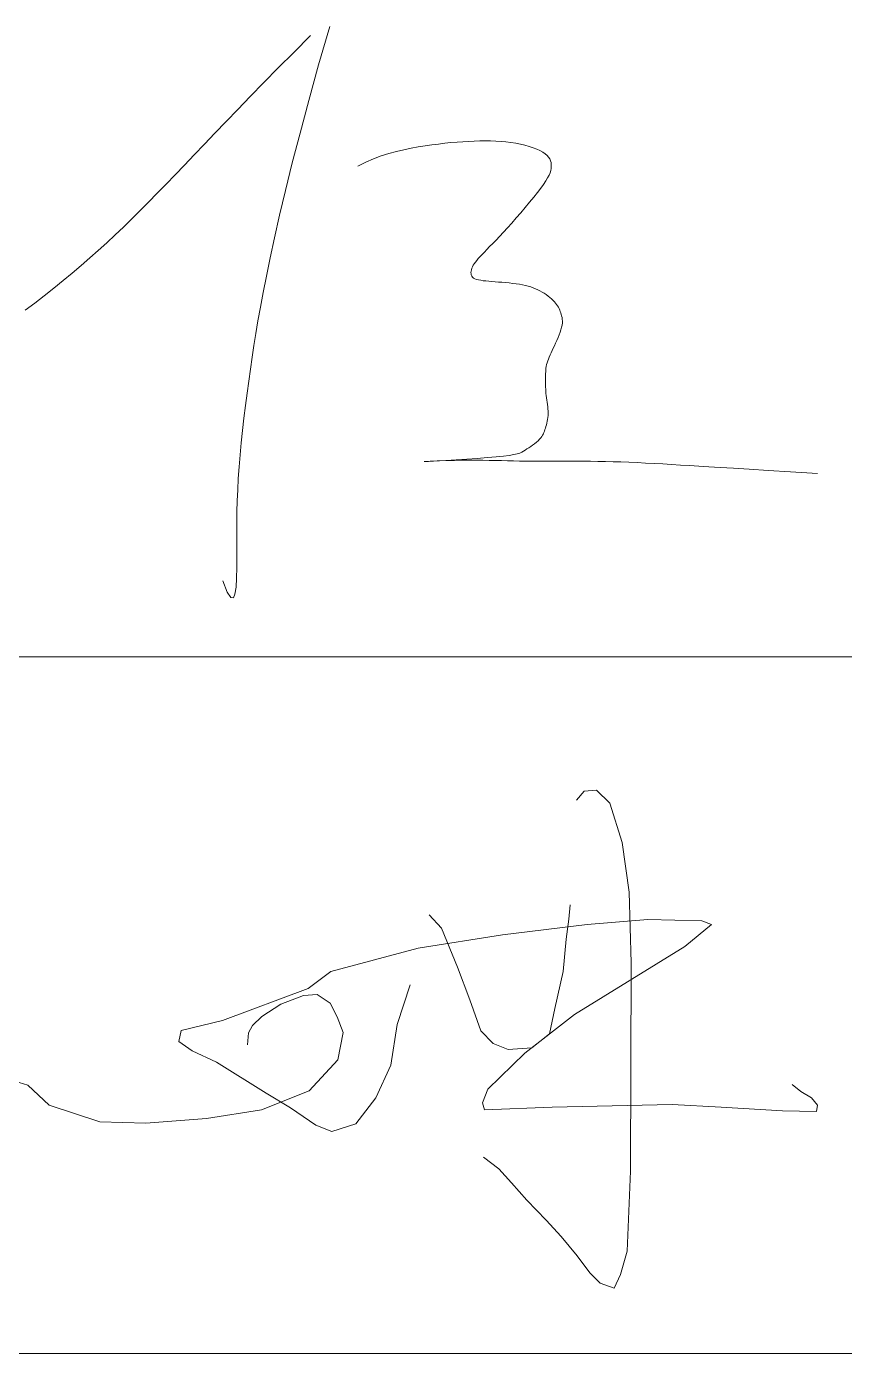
# Model space of a CAD drawing. Header units: millimetres. Extents: x 2 to 599, y 5 to 425.
# Drawn here: x 579.98 to 588.27, y 103.84 to 117.29 of the extents above; entities that cross this region are included whole.
import ezdxf

# ---------------------------------------------------------------- set-up
doc = ezdxf.new("R2010")
doc.units = ezdxf.units.MM
doc.linetypes.add('XKITLINE00', pattern=[0])
doc.layers.add('OtherObjectType', color=1, linetype='Continuous', lineweight=0)

# ---------------------------------------------------------------- blocks, each defined once
blk = doc.blocks.new('*A49')
at = {"layer": 'OtherObjectType', "color": 7, "linetype": 'XKITLINE00', "lineweight": 0}
for p, q in [((582.69, 117.029), (582.86, 117.199)), ((583.054, 117.291), (582.942, 116.902)), ((582.532, 116.871), (582.69, 117.029)), ((582.385, 116.722), (582.532, 116.871)), ((582.942, 116.902), (582.841, 116.542)), ((582.249, 116.582), (582.385, 116.722)), ((582.122, 116.451), (582.249, 116.582)), ((582.841, 116.542), (582.753, 116.211)), ((582.003, 116.327), (582.122, 116.451)), ((581.89, 116.21), (582.003, 116.327)), ((581.681, 115.99), (581.783, 116.098)), ((581.783, 116.098), (581.89, 116.21)), ((582.753, 116.211), (582.674, 115.908)), ((584.09, 116.091), (584.156, 116.1)), ((584.156, 116.1), (584.22, 116.107)), ((584.22, 116.107), (584.283, 116.114)), ((584.283, 116.114), (584.345, 116.119)), ((584.345, 116.119), (584.404, 116.123)), ((584.404, 116.123), (584.463, 116.127)), ((584.463, 116.127), (584.52, 116.129)), ((584.52, 116.129), (584.577, 116.131)), ((584.577, 116.131), (584.632, 116.132)), ((584.632, 116.132), (584.686, 116.132)), ((584.686, 116.132), (584.739, 116.13)), ((584.739, 116.13), (584.791, 116.127)), ((584.791, 116.127), (584.841, 116.122)), ((584.841, 116.122), (584.891, 116.116)), ((584.891, 116.116), (584.94, 116.108)), ((584.94, 116.108), (584.988, 116.099)), ((584.988, 116.099), (585.033, 116.088)), ((581.582, 115.887), (581.681, 115.99)), ((583.499, 115.949), (583.577, 115.979)), ((583.577, 115.979), (583.655, 116.004)), ((583.655, 116.004), (583.732, 116.024)), ((583.732, 116.024), (583.807, 116.042)), ((583.807, 116.042), (583.88, 116.057)), ((583.88, 116.057), (583.952, 116.07)), ((583.952, 116.07), (584.022, 116.081)), ((584.022, 116.081), (584.09, 116.091)), ((585.033, 116.088), (585.076, 116.076)), ((585.076, 116.076), (585.116, 116.062)), ((585.116, 116.062), (585.153, 116.048)), ((585.153, 116.048), (585.186, 116.033)), ((585.186, 116.033), (585.215, 116.017)), ((585.215, 116.017), (585.238, 116.001)), ((585.238, 116.001), (585.258, 115.984)), ((585.258, 115.984), (585.273, 115.966)), ((585.273, 115.966), (585.285, 115.949)), ((581.487, 115.788), (581.582, 115.887)), ((582.674, 115.908), (582.606, 115.63)), ((583.34, 115.875), (583.42, 115.915)), ((583.42, 115.915), (583.499, 115.949)), ((585.285, 115.949), (585.293, 115.93)), ((585.295, 115.832), (585.288, 115.809)), ((585.293, 115.93), (585.298, 115.912)), ((585.299, 115.853), (585.295, 115.832)), ((585.298, 115.912), (585.301, 115.893)), ((585.301, 115.873), (585.299, 115.853)), ((585.301, 115.893), (585.301, 115.873)), ((581.305, 115.6), (581.395, 115.692)), ((581.395, 115.692), (581.487, 115.788)), ((585.245, 115.726), (585.223, 115.691)), ((585.264, 115.757), (585.245, 115.726)), ((585.278, 115.784), (585.264, 115.757)), ((585.288, 115.809), (585.278, 115.784)), ((581.217, 115.511), (581.305, 115.6)), ((582.606, 115.63), (582.546, 115.378)), ((585.123, 115.56), (585.081, 115.509)), ((585.161, 115.608), (585.123, 115.56)), ((585.194, 115.652), (585.161, 115.608)), ((585.223, 115.691), (585.194, 115.652)), ((581.046, 115.34), (581.131, 115.425)), ((581.131, 115.425), (581.217, 115.511)), ((585.037, 115.456), (584.992, 115.403)), ((585.081, 115.509), (585.037, 115.456)), ((580.962, 115.258), (581.046, 115.34)), ((582.546, 115.378), (582.495, 115.15)), ((584.901, 115.299), (584.857, 115.25)), ((584.946, 115.35), (584.901, 115.299)), ((584.992, 115.403), (584.946, 115.35)), ((580.793, 115.099), (580.877, 115.178)), ((580.877, 115.178), (580.962, 115.258)), ((584.777, 115.164), (584.741, 115.126)), ((584.815, 115.206), (584.777, 115.164)), ((584.857, 115.25), (584.815, 115.206)), ((580.621, 114.945), (580.707, 115.022)), ((580.707, 115.022), (580.793, 115.099)), ((582.495, 115.15), (582.45, 114.945)), ((584.648, 115.031), (584.623, 115.005)), ((584.676, 115.06), (584.648, 115.031)), ((584.707, 115.092), (584.676, 115.06)), ((584.741, 115.126), (584.707, 115.092)), ((580.533, 114.868), (580.621, 114.945)), ((582.45, 114.945), (582.412, 114.761)), ((584.52, 114.885), (584.51, 114.87)), ((584.532, 114.902), (584.52, 114.885)), ((584.545, 114.919), (584.532, 114.902)), ((584.561, 114.938), (584.545, 114.919)), ((584.579, 114.958), (584.561, 114.938)), ((584.599, 114.98), (584.579, 114.958)), ((584.623, 115.005), (584.599, 114.98)), ((580.351, 114.715), (580.443, 114.792)), ((580.443, 114.792), (580.533, 114.868)), ((582.412, 114.761), (582.379, 114.595)), ((584.488, 114.811), (584.486, 114.797)), ((584.486, 114.797), (584.487, 114.784)), ((584.487, 114.784), (584.49, 114.772)), ((584.491, 114.826), (584.488, 114.811)), ((584.49, 114.772), (584.495, 114.76)), ((584.496, 114.84), (584.491, 114.826)), ((584.495, 114.76), (584.503, 114.75)), ((584.502, 114.855), (584.496, 114.84)), ((584.51, 114.87), (584.502, 114.855)), ((580.159, 114.562), (580.256, 114.639)), ((580.256, 114.639), (580.351, 114.715)), ((584.503, 114.75), (584.513, 114.741)), ((584.513, 114.741), (584.527, 114.733)), ((584.527, 114.733), (584.543, 114.727)), ((584.543, 114.727), (584.563, 114.722)), ((584.563, 114.722), (584.585, 114.718)), ((584.585, 114.718), (584.609, 114.714)), ((584.609, 114.714), (584.636, 114.712)), ((584.636, 114.712), (584.666, 114.709)), ((584.666, 114.709), (584.697, 114.707)), ((584.697, 114.707), (584.731, 114.704)), ((584.731, 114.704), (584.765, 114.701)), ((584.765, 114.701), (584.801, 114.698)), ((584.801, 114.698), (584.838, 114.695)), ((584.838, 114.695), (584.874, 114.691)), ((584.874, 114.691), (584.91, 114.687)), ((584.91, 114.687), (584.945, 114.683)), ((584.945, 114.683), (584.978, 114.678)), ((584.978, 114.678), (585.009, 114.672)), ((585.009, 114.672), (585.039, 114.666)), ((585.039, 114.666), (585.066, 114.659)), ((585.066, 114.659), (585.092, 114.651)), ((585.092, 114.651), (585.117, 114.642)), ((585.117, 114.642), (585.141, 114.633)), ((585.141, 114.633), (585.163, 114.623)), ((585.163, 114.623), (585.186, 114.612)), ((579.967, 114.414), (580.063, 114.487)), ((580.063, 114.487), (580.159, 114.562)), ((582.379, 114.595), (582.351, 114.445)), ((585.186, 114.612), (585.207, 114.599)), ((585.207, 114.599), (585.228, 114.587)), ((585.228, 114.587), (585.248, 114.573)), ((585.248, 114.573), (585.268, 114.559)), ((585.268, 114.559), (585.286, 114.545)), ((585.286, 114.545), (585.303, 114.53)), ((585.303, 114.53), (585.318, 114.516)), ((585.318, 114.516), (585.332, 114.501)), ((585.332, 114.501), (585.344, 114.487)), ((585.344, 114.487), (585.355, 114.473)), ((582.351, 114.445), (582.326, 114.308)), ((585.355, 114.473), (585.365, 114.459)), ((585.365, 114.459), (585.373, 114.445)), ((585.373, 114.445), (585.38, 114.431)), ((585.38, 114.431), (585.386, 114.417)), ((585.386, 114.417), (585.392, 114.402)), ((585.392, 114.402), (585.397, 114.388)), ((585.397, 114.388), (585.402, 114.373)), ((585.402, 114.373), (585.406, 114.357)), ((585.406, 114.357), (585.41, 114.341)), ((582.326, 114.308), (582.305, 114.179)), ((585.399, 114.217), (585.391, 114.191)), ((585.406, 114.242), (585.399, 114.217)), ((585.41, 114.265), (585.406, 114.242)), ((585.41, 114.341), (585.412, 114.324)), ((585.413, 114.286), (585.41, 114.265)), ((585.412, 114.324), (585.413, 114.305)), ((585.413, 114.305), (585.413, 114.286)), ((582.305, 114.179), (582.286, 114.057)), ((585.345, 114.081), (585.333, 114.055)), ((585.357, 114.109), (585.345, 114.081)), ((585.369, 114.137), (585.357, 114.109)), ((585.381, 114.164), (585.369, 114.137)), ((585.391, 114.191), (585.381, 114.164)), ((582.286, 114.057), (582.269, 113.938)), ((585.289, 113.961), (585.28, 113.94)), ((585.299, 113.982), (585.289, 113.961)), ((585.309, 114.005), (585.299, 113.982)), ((585.321, 114.029), (585.309, 114.005)), ((585.333, 114.055), (585.321, 114.029)), ((582.252, 113.819), (582.235, 113.697)), ((582.269, 113.938), (582.252, 113.819)), ((585.245, 113.809), (585.244, 113.791)), ((585.247, 113.827), (585.245, 113.809)), ((585.25, 113.846), (585.247, 113.827)), ((585.254, 113.864), (585.25, 113.846)), ((585.259, 113.883), (585.254, 113.864)), ((585.265, 113.901), (585.259, 113.883)), ((585.272, 113.92), (585.265, 113.901)), ((585.28, 113.94), (585.272, 113.92)), ((582.235, 113.697), (582.218, 113.573)), ((585.244, 113.791), (585.243, 113.772)), ((585.243, 113.772), (585.243, 113.753)), ((585.243, 113.753), (585.243, 113.734)), ((585.243, 113.734), (585.243, 113.715)), ((585.243, 113.715), (585.243, 113.696)), ((585.243, 113.696), (585.243, 113.676)), ((585.243, 113.676), (585.243, 113.656)), ((582.218, 113.573), (582.201, 113.448)), ((585.243, 113.656), (585.243, 113.635)), ((585.243, 113.635), (585.244, 113.614)), ((585.244, 113.614), (585.245, 113.593)), ((585.245, 113.593), (585.247, 113.571)), ((585.247, 113.571), (585.249, 113.549)), ((585.249, 113.549), (585.252, 113.527)), ((582.201, 113.448), (582.185, 113.322)), ((585.252, 113.527), (585.255, 113.504)), ((585.255, 113.504), (585.259, 113.482)), ((585.259, 113.482), (585.262, 113.459)), ((585.262, 113.459), (585.265, 113.436)), ((585.265, 113.436), (585.267, 113.414)), ((585.267, 113.414), (585.269, 113.391)), ((582.185, 113.322), (582.17, 113.196)), ((585.255, 113.271), (585.251, 113.253)), ((585.26, 113.289), (585.255, 113.271)), ((585.263, 113.308), (585.26, 113.289)), ((585.266, 113.328), (585.263, 113.308)), ((585.268, 113.349), (585.266, 113.328)), ((585.269, 113.37), (585.268, 113.349)), ((585.269, 113.391), (585.269, 113.37)), ((582.17, 113.196), (582.157, 113.071)), ((585.213, 113.147), (585.205, 113.133)), ((585.221, 113.161), (585.213, 113.147)), ((585.227, 113.175), (585.221, 113.161)), ((585.232, 113.189), (585.227, 113.175)), ((585.236, 113.204), (585.232, 113.189)), ((585.241, 113.22), (585.236, 113.204)), ((585.246, 113.236), (585.241, 113.22)), ((585.251, 113.253), (585.246, 113.236)), ((582.157, 113.071), (582.145, 112.948)), ((585.053, 113.008), (585.036, 112.996)), ((585.072, 113.02), (585.053, 113.008)), ((585.092, 113.034), (585.072, 113.02)), ((585.112, 113.048), (585.092, 113.034)), ((585.131, 113.062), (585.112, 113.048)), ((585.15, 113.077), (585.131, 113.062)), ((585.167, 113.091), (585.15, 113.077)), ((585.182, 113.106), (585.167, 113.091)), ((585.194, 113.12), (585.182, 113.106)), ((585.205, 113.133), (585.194, 113.12)), ((582.145, 112.948), (582.135, 112.827)), ((584.029, 112.881), (584.013, 112.88)), ((584.013, 112.88), (584.023, 112.881)), ((584.023, 112.881), (584.055, 112.882)), ((584.074, 112.884), (584.029, 112.881)), ((584.055, 112.882), (584.105, 112.885)), ((584.145, 112.888), (584.074, 112.884)), ((584.105, 112.885), (584.169, 112.887)), ((584.233, 112.893), (584.145, 112.888)), ((584.169, 112.887), (584.241, 112.89)), ((584.335, 112.899), (584.233, 112.893)), ((584.241, 112.89), (584.318, 112.892)), ((584.318, 112.892), (584.396, 112.894)), ((584.443, 112.906), (584.335, 112.899)), ((584.396, 112.894), (584.47, 112.895)), ((584.551, 112.913), (584.443, 112.906)), ((584.47, 112.895), (584.54, 112.895)), ((584.54, 112.895), (584.607, 112.894)), ((584.653, 112.921), (584.551, 112.913)), ((584.607, 112.894), (584.672, 112.893)), ((584.743, 112.928), (584.653, 112.921)), ((584.672, 112.893), (584.735, 112.892)), ((584.735, 112.892), (584.796, 112.89)), ((584.817, 112.936), (584.743, 112.928)), ((584.796, 112.89), (584.857, 112.889)), ((584.875, 112.943), (584.817, 112.936)), ((584.857, 112.889), (584.917, 112.887)), ((584.92, 112.951), (584.875, 112.943)), ((584.917, 112.887), (584.978, 112.886)), ((584.955, 112.959), (584.92, 112.951)), ((584.981, 112.967), (584.955, 112.959)), ((584.978, 112.886), (585.039, 112.886)), ((585.002, 112.976), (584.981, 112.967)), ((585.019, 112.986), (585.002, 112.976)), ((585.036, 112.996), (585.019, 112.986)), ((585.039, 112.886), (585.1, 112.885)), ((585.1, 112.885), (585.162, 112.885)), ((585.162, 112.885), (585.225, 112.884)), ((585.225, 112.884), (585.289, 112.884)), ((585.289, 112.884), (585.354, 112.884)), ((585.354, 112.884), (585.42, 112.884)), ((585.42, 112.884), (585.488, 112.884)), ((585.488, 112.884), (585.557, 112.884)), ((585.557, 112.884), (585.628, 112.884)), ((585.628, 112.884), (585.7, 112.883)), ((585.7, 112.883), (585.774, 112.882)), ((585.774, 112.882), (585.85, 112.881)), ((585.85, 112.881), (585.927, 112.879)), ((585.927, 112.879), (586.007, 112.877)), ((586.007, 112.877), (586.088, 112.874)), ((586.088, 112.874), (586.171, 112.87)), ((586.171, 112.87), (586.256, 112.866)), ((582.135, 112.827), (582.127, 112.71)), ((586.256, 112.866), (586.343, 112.861)), ((586.343, 112.861), (586.431, 112.856)), ((586.431, 112.856), (586.521, 112.851)), ((586.521, 112.851), (586.612, 112.845)), ((586.612, 112.845), (586.704, 112.839)), ((586.704, 112.839), (586.798, 112.833)), ((586.798, 112.833), (586.9, 112.827)), ((586.9, 112.827), (587.014, 112.82)), ((587.014, 112.82), (587.148, 112.812)), ((587.148, 112.812), (587.308, 112.802)), ((587.308, 112.802), (587.499, 112.79)), ((587.499, 112.79), (587.728, 112.775)), ((587.728, 112.775), (588, 112.758)), ((582.127, 112.71), (582.121, 112.595)), ((582.117, 112.482), (582.114, 112.371)), ((582.121, 112.595), (582.117, 112.482)), ((582.114, 112.371), (582.112, 112.259)), ((582.112, 112.259), (582.111, 112.148)), ((582.111, 112.148), (582.111, 112.036)), ((582.111, 112.036), (582.111, 111.922)), ((582.111, 111.808), (582.109, 111.7)), ((582.111, 111.922), (582.111, 111.808)), ((582.016, 111.558), (581.97, 111.67)), ((582.109, 111.7), (582.104, 111.606)), ((582.051, 111.504), (582.016, 111.558)), ((582.093, 111.537), (582.077, 111.5)), ((582.104, 111.606), (582.093, 111.537)), ((582.077, 111.5), (582.051, 111.504)), ((540.4, 110.901), (594.469, 110.901)), ((585.556, 109.447), (585.633, 109.54)), ((585.633, 109.54), (585.76, 109.55)), ((585.76, 109.55), (585.893, 109.419)), ((585.893, 109.419), (586.018, 109.018)), ((586.018, 109.018), (586.091, 108.516)), ((586.091, 108.516), (586.11, 107.799)), ((585.479, 108.242), (585.493, 108.386)), ((584.064, 108.285), (584.187, 108.149)), ((584.805, 108.081), (585.666, 108.186)), ((585.453, 108.039), (585.479, 108.242)), ((585.666, 108.186), (586.281, 108.237)), ((586.281, 108.237), (586.828, 108.225)), ((586.925, 108.186), (586.654, 107.965)), ((586.828, 108.225), (586.925, 108.186)), ((583.95, 107.946), (584.805, 108.081)), ((584.187, 108.149), (584.351, 107.755)), ((585.423, 107.711), (585.453, 108.039)), ((583.065, 107.71), (583.95, 107.946)), ((586.654, 107.965), (585.535, 107.276)), ((586.11, 107.799), (586.105, 105.687)), ((582.834, 107.54), (583.065, 107.71)), ((584.351, 107.755), (584.474, 107.425)), ((585.336, 107.334), (585.423, 107.711)), ((581.966, 107.214), (582.834, 107.54)), ((583.87, 107.574), (583.739, 107.172)), ((582.56, 107.38), (582.367, 107.255)), ((582.788, 107.466), (582.56, 107.38)), ((582.926, 107.478), (582.788, 107.466)), ((583.059, 107.389), (582.926, 107.478)), ((583.129, 107.251), (583.059, 107.389)), ((584.474, 107.425), (584.586, 107.11)), ((582.367, 107.255), (582.271, 107.164)), ((583.192, 107.092), (583.129, 107.251)), ((585.535, 107.276), (585.033, 106.882)), ((585.284, 107.079), (585.336, 107.334)), ((581.523, 107.002), (581.548, 107.111)), ((581.548, 107.111), (581.966, 107.214)), ((582.23, 107.088), (582.221, 106.967)), ((582.271, 107.164), (582.23, 107.088)), ((583.138, 106.815), (583.192, 107.092)), ((583.739, 107.172), (583.674, 106.762)), ((584.586, 107.11), (584.713, 106.981)), ((581.661, 106.908), (581.523, 107.002)), ((584.713, 106.981), (584.862, 106.921)), ((585.104, 106.938), (585.284, 107.079)), ((581.905, 106.792), (581.661, 106.908)), ((582.845, 106.502), (583.138, 106.815)), ((585.033, 106.882), (584.657, 106.519)), ((584.862, 106.921), (585.104, 106.938)), ((582.409, 106.478), (581.905, 106.792)), ((583.674, 106.762), (583.521, 106.43)), ((579.818, 106.611), (579.993, 106.559)), ((579.993, 106.559), (580.209, 106.357)), ((587.832, 106.495), (587.742, 106.566)), ((582.364, 106.307), (582.845, 106.502)), ((582.658, 106.33), (582.409, 106.478)), ((583.521, 106.43), (583.318, 106.167)), ((584.657, 106.519), (584.603, 106.38)), ((587.94, 106.429), (587.832, 106.495)), ((588, 106.355), (587.94, 106.429)), ((580.209, 106.357), (580.724, 106.188)), ((581.805, 106.22), (582.364, 106.307)), ((582.915, 106.152), (582.658, 106.33)), ((584.603, 106.38), (584.624, 106.307)), ((584.624, 106.307), (585.31, 106.335)), ((585.31, 106.335), (586.527, 106.363)), ((586.527, 106.363), (587.023, 106.335)), ((587.023, 106.335), (587.645, 106.299)), ((587.645, 106.299), (587.991, 106.29)), ((587.991, 106.29), (588, 106.355)), ((580.724, 106.188), (581.188, 106.174)), ((581.188, 106.174), (581.805, 106.22)), ((583.075, 106.09), (582.915, 106.152)), ((583.318, 106.167), (583.075, 106.09)), ((584.768, 105.711), (584.612, 105.829)), ((584.898, 105.569), (584.768, 105.711)), ((586.105, 105.687), (586.069, 104.877)), ((585.052, 105.393), (584.898, 105.569)), ((585.249, 105.189), (585.052, 105.393)), ((585.402, 105.025), (585.249, 105.189)), ((585.564, 104.827), (585.402, 105.025)), ((585.693, 104.656), (585.564, 104.827)), ((586.069, 104.877), (586.004, 104.639)), ((585.795, 104.551), (585.693, 104.656)), ((585.939, 104.5), (585.795, 104.551)), ((586.004, 104.639), (585.939, 104.5)), ((540.4, 103.838), (594.469, 103.838))]:
    blk.add_line(p, q, dxfattribs=at)
blk = doc.blocks.new('*A51')
at = {"layer": 'OtherObjectType', "color": 7, "linetype": 'XKITLINE00', "lineweight": 0}
for p, q in [((582.69, 117.029), (582.86, 117.199)), ((583.054, 117.291), (582.942, 116.902)), ((582.532, 116.871), (582.69, 117.029)), ((582.385, 116.722), (582.532, 116.871)), ((582.942, 116.902), (582.841, 116.542)), ((582.249, 116.582), (582.385, 116.722)), ((582.122, 116.451), (582.249, 116.582)), ((582.841, 116.542), (582.753, 116.211)), ((582.003, 116.327), (582.122, 116.451)), ((581.89, 116.21), (582.003, 116.327)), ((581.681, 115.99), (581.783, 116.098)), ((581.783, 116.098), (581.89, 116.21)), ((582.753, 116.211), (582.674, 115.908)), ((584.09, 116.091), (584.156, 116.1)), ((584.156, 116.1), (584.22, 116.107)), ((584.22, 116.107), (584.283, 116.114)), ((584.283, 116.114), (584.345, 116.119)), ((584.345, 116.119), (584.404, 116.123)), ((584.404, 116.123), (584.463, 116.127)), ((584.463, 116.127), (584.52, 116.129)), ((584.52, 116.129), (584.577, 116.131)), ((584.577, 116.131), (584.632, 116.132)), ((584.632, 116.132), (584.686, 116.132)), ((584.686, 116.132), (584.739, 116.13)), ((584.739, 116.13), (584.791, 116.127)), ((584.791, 116.127), (584.841, 116.122)), ((584.841, 116.122), (584.891, 116.116)), ((584.891, 116.116), (584.94, 116.108)), ((584.94, 116.108), (584.988, 116.099)), ((584.988, 116.099), (585.033, 116.088)), ((581.582, 115.887), (581.681, 115.99)), ((583.499, 115.949), (583.577, 115.979)), ((583.577, 115.979), (583.655, 116.004)), ((583.655, 116.004), (583.732, 116.024)), ((583.732, 116.024), (583.807, 116.042)), ((583.807, 116.042), (583.88, 116.057)), ((583.88, 116.057), (583.952, 116.07)), ((583.952, 116.07), (584.022, 116.081)), ((584.022, 116.081), (584.09, 116.091)), ((585.033, 116.088), (585.076, 116.076)), ((585.076, 116.076), (585.116, 116.062)), ((585.116, 116.062), (585.153, 116.048)), ((585.153, 116.048), (585.186, 116.033)), ((585.186, 116.033), (585.215, 116.017)), ((585.215, 116.017), (585.238, 116.001)), ((585.238, 116.001), (585.258, 115.984)), ((585.258, 115.984), (585.273, 115.966)), ((585.273, 115.966), (585.285, 115.949)), ((581.487, 115.788), (581.582, 115.887)), ((582.674, 115.908), (582.606, 115.63)), ((583.34, 115.875), (583.42, 115.915)), ((583.42, 115.915), (583.499, 115.949)), ((585.285, 115.949), (585.293, 115.93)), ((585.295, 115.832), (585.288, 115.809)), ((585.293, 115.93), (585.298, 115.912)), ((585.299, 115.853), (585.295, 115.832)), ((585.298, 115.912), (585.301, 115.893)), ((585.301, 115.873), (585.299, 115.853)), ((585.301, 115.893), (585.301, 115.873)), ((581.305, 115.6), (581.395, 115.692)), ((581.395, 115.692), (581.487, 115.788)), ((585.245, 115.726), (585.223, 115.691)), ((585.264, 115.757), (585.245, 115.726)), ((585.278, 115.784), (585.264, 115.757)), ((585.288, 115.809), (585.278, 115.784)), ((581.217, 115.511), (581.305, 115.6)), ((582.606, 115.63), (582.546, 115.378)), ((585.123, 115.56), (585.081, 115.509)), ((585.161, 115.608), (585.123, 115.56)), ((585.194, 115.652), (585.161, 115.608)), ((585.223, 115.691), (585.194, 115.652)), ((581.046, 115.34), (581.131, 115.425)), ((581.131, 115.425), (581.217, 115.511)), ((585.037, 115.456), (584.992, 115.403)), ((585.081, 115.509), (585.037, 115.456)), ((580.962, 115.258), (581.046, 115.34)), ((582.546, 115.378), (582.495, 115.15)), ((584.901, 115.299), (584.857, 115.25)), ((584.946, 115.35), (584.901, 115.299)), ((584.992, 115.403), (584.946, 115.35)), ((580.793, 115.099), (580.877, 115.178)), ((580.877, 115.178), (580.962, 115.258)), ((584.777, 115.164), (584.741, 115.126)), ((584.815, 115.206), (584.777, 115.164)), ((584.857, 115.25), (584.815, 115.206)), ((580.621, 114.945), (580.707, 115.022)), ((580.707, 115.022), (580.793, 115.099)), ((582.495, 115.15), (582.45, 114.945)), ((584.648, 115.031), (584.623, 115.005)), ((584.676, 115.06), (584.648, 115.031)), ((584.707, 115.092), (584.676, 115.06)), ((584.741, 115.126), (584.707, 115.092)), ((580.533, 114.868), (580.621, 114.945)), ((582.45, 114.945), (582.412, 114.761)), ((584.52, 114.885), (584.51, 114.87)), ((584.532, 114.902), (584.52, 114.885)), ((584.545, 114.919), (584.532, 114.902)), ((584.561, 114.938), (584.545, 114.919)), ((584.579, 114.958), (584.561, 114.938)), ((584.599, 114.98), (584.579, 114.958)), ((584.623, 115.005), (584.599, 114.98)), ((580.351, 114.715), (580.443, 114.792)), ((580.443, 114.792), (580.533, 114.868)), ((582.412, 114.761), (582.379, 114.595)), ((584.488, 114.811), (584.486, 114.797)), ((584.486, 114.797), (584.487, 114.784)), ((584.487, 114.784), (584.49, 114.772)), ((584.491, 114.826), (584.488, 114.811)), ((584.49, 114.772), (584.495, 114.76)), ((584.496, 114.84), (584.491, 114.826)), ((584.495, 114.76), (584.503, 114.75)), ((584.502, 114.855), (584.496, 114.84)), ((584.51, 114.87), (584.502, 114.855)), ((580.159, 114.562), (580.256, 114.639)), ((580.256, 114.639), (580.351, 114.715)), ((584.503, 114.75), (584.513, 114.741)), ((584.513, 114.741), (584.527, 114.733)), ((584.527, 114.733), (584.543, 114.727)), ((584.543, 114.727), (584.563, 114.722)), ((584.563, 114.722), (584.585, 114.718)), ((584.585, 114.718), (584.609, 114.714)), ((584.609, 114.714), (584.636, 114.712)), ((584.636, 114.712), (584.666, 114.709)), ((584.666, 114.709), (584.697, 114.707)), ((584.697, 114.707), (584.731, 114.704)), ((584.731, 114.704), (584.765, 114.701)), ((584.765, 114.701), (584.801, 114.698)), ((584.801, 114.698), (584.838, 114.695)), ((584.838, 114.695), (584.874, 114.691)), ((584.874, 114.691), (584.91, 114.687)), ((584.91, 114.687), (584.945, 114.683)), ((584.945, 114.683), (584.978, 114.678)), ((584.978, 114.678), (585.009, 114.672)), ((585.009, 114.672), (585.039, 114.666)), ((585.039, 114.666), (585.066, 114.659)), ((585.066, 114.659), (585.092, 114.651)), ((585.092, 114.651), (585.117, 114.642)), ((585.117, 114.642), (585.141, 114.633)), ((585.141, 114.633), (585.163, 114.623)), ((585.163, 114.623), (585.186, 114.612)), ((579.967, 114.414), (580.063, 114.487)), ((580.063, 114.487), (580.159, 114.562)), ((582.379, 114.595), (582.351, 114.445)), ((585.186, 114.612), (585.207, 114.599)), ((585.207, 114.599), (585.228, 114.587)), ((585.228, 114.587), (585.248, 114.573)), ((585.248, 114.573), (585.268, 114.559)), ((585.268, 114.559), (585.286, 114.545)), ((585.286, 114.545), (585.303, 114.53)), ((585.303, 114.53), (585.318, 114.516)), ((585.318, 114.516), (585.332, 114.501)), ((585.332, 114.501), (585.344, 114.487)), ((585.344, 114.487), (585.355, 114.473)), ((582.351, 114.445), (582.326, 114.308)), ((585.355, 114.473), (585.365, 114.459)), ((585.365, 114.459), (585.373, 114.445)), ((585.373, 114.445), (585.38, 114.431)), ((585.38, 114.431), (585.386, 114.417)), ((585.386, 114.417), (585.392, 114.402)), ((585.392, 114.402), (585.397, 114.388)), ((585.397, 114.388), (585.402, 114.373)), ((585.402, 114.373), (585.406, 114.357)), ((585.406, 114.357), (585.41, 114.341)), ((582.326, 114.308), (582.305, 114.179)), ((585.399, 114.217), (585.391, 114.191)), ((585.406, 114.242), (585.399, 114.217)), ((585.41, 114.265), (585.406, 114.242)), ((585.41, 114.341), (585.412, 114.324)), ((585.413, 114.286), (585.41, 114.265)), ((585.412, 114.324), (585.413, 114.305)), ((585.413, 114.305), (585.413, 114.286)), ((582.305, 114.179), (582.286, 114.057)), ((585.345, 114.081), (585.333, 114.055)), ((585.357, 114.109), (585.345, 114.081)), ((585.369, 114.137), (585.357, 114.109)), ((585.381, 114.164), (585.369, 114.137)), ((585.391, 114.191), (585.381, 114.164)), ((582.286, 114.057), (582.269, 113.938)), ((585.289, 113.961), (585.28, 113.94)), ((585.299, 113.982), (585.289, 113.961)), ((585.309, 114.005), (585.299, 113.982)), ((585.321, 114.029), (585.309, 114.005)), ((585.333, 114.055), (585.321, 114.029)), ((582.252, 113.819), (582.235, 113.697)), ((582.269, 113.938), (582.252, 113.819)), ((585.245, 113.809), (585.244, 113.791)), ((585.247, 113.827), (585.245, 113.809)), ((585.25, 113.846), (585.247, 113.827)), ((585.254, 113.864), (585.25, 113.846)), ((585.259, 113.883), (585.254, 113.864)), ((585.265, 113.901), (585.259, 113.883)), ((585.272, 113.92), (585.265, 113.901)), ((585.28, 113.94), (585.272, 113.92)), ((582.235, 113.697), (582.218, 113.573)), ((585.244, 113.791), (585.243, 113.772)), ((585.243, 113.772), (585.243, 113.753)), ((585.243, 113.753), (585.243, 113.734)), ((585.243, 113.734), (585.243, 113.715)), ((585.243, 113.715), (585.243, 113.696)), ((585.243, 113.696), (585.243, 113.676)), ((585.243, 113.676), (585.243, 113.656)), ((582.218, 113.573), (582.201, 113.448)), ((585.243, 113.656), (585.243, 113.635)), ((585.243, 113.635), (585.244, 113.614)), ((585.244, 113.614), (585.245, 113.593)), ((585.245, 113.593), (585.247, 113.571)), ((585.247, 113.571), (585.249, 113.549)), ((585.249, 113.549), (585.252, 113.527)), ((582.201, 113.448), (582.185, 113.322)), ((585.252, 113.527), (585.255, 113.504)), ((585.255, 113.504), (585.259, 113.482)), ((585.259, 113.482), (585.262, 113.459)), ((585.262, 113.459), (585.265, 113.436)), ((585.265, 113.436), (585.267, 113.414)), ((585.267, 113.414), (585.269, 113.391)), ((582.185, 113.322), (582.17, 113.196)), ((585.255, 113.271), (585.251, 113.253)), ((585.26, 113.289), (585.255, 113.271)), ((585.263, 113.308), (585.26, 113.289)), ((585.266, 113.328), (585.263, 113.308)), ((585.268, 113.349), (585.266, 113.328)), ((585.269, 113.37), (585.268, 113.349)), ((585.269, 113.391), (585.269, 113.37)), ((582.17, 113.196), (582.157, 113.071)), ((585.213, 113.147), (585.205, 113.133)), ((585.221, 113.161), (585.213, 113.147)), ((585.227, 113.175), (585.221, 113.161)), ((585.232, 113.189), (585.227, 113.175)), ((585.236, 113.204), (585.232, 113.189)), ((585.241, 113.22), (585.236, 113.204)), ((585.246, 113.236), (585.241, 113.22)), ((585.251, 113.253), (585.246, 113.236)), ((582.157, 113.071), (582.145, 112.948)), ((585.053, 113.008), (585.036, 112.996)), ((585.072, 113.02), (585.053, 113.008)), ((585.092, 113.034), (585.072, 113.02)), ((585.112, 113.048), (585.092, 113.034)), ((585.131, 113.062), (585.112, 113.048)), ((585.15, 113.077), (585.131, 113.062)), ((585.167, 113.091), (585.15, 113.077)), ((585.182, 113.106), (585.167, 113.091)), ((585.194, 113.12), (585.182, 113.106)), ((585.205, 113.133), (585.194, 113.12)), ((582.145, 112.948), (582.135, 112.827)), ((584.029, 112.881), (584.013, 112.88)), ((584.013, 112.88), (584.023, 112.881)), ((584.023, 112.881), (584.055, 112.882)), ((584.074, 112.884), (584.029, 112.881)), ((584.055, 112.882), (584.105, 112.885)), ((584.145, 112.888), (584.074, 112.884)), ((584.105, 112.885), (584.169, 112.887)), ((584.233, 112.893), (584.145, 112.888)), ((584.169, 112.887), (584.241, 112.89)), ((584.335, 112.899), (584.233, 112.893)), ((584.241, 112.89), (584.318, 112.892)), ((584.318, 112.892), (584.396, 112.894)), ((584.443, 112.906), (584.335, 112.899)), ((584.396, 112.894), (584.47, 112.895)), ((584.551, 112.913), (584.443, 112.906)), ((584.47, 112.895), (584.54, 112.895)), ((584.54, 112.895), (584.607, 112.894)), ((584.653, 112.921), (584.551, 112.913)), ((584.607, 112.894), (584.672, 112.893)), ((584.743, 112.928), (584.653, 112.921)), ((584.672, 112.893), (584.735, 112.892)), ((584.735, 112.892), (584.796, 112.89)), ((584.817, 112.936), (584.743, 112.928)), ((584.796, 112.89), (584.857, 112.889)), ((584.875, 112.943), (584.817, 112.936)), ((584.857, 112.889), (584.917, 112.887)), ((584.92, 112.951), (584.875, 112.943)), ((584.917, 112.887), (584.978, 112.886)), ((584.955, 112.959), (584.92, 112.951)), ((584.981, 112.967), (584.955, 112.959)), ((584.978, 112.886), (585.039, 112.886)), ((585.002, 112.976), (584.981, 112.967)), ((585.019, 112.986), (585.002, 112.976)), ((585.036, 112.996), (585.019, 112.986)), ((585.039, 112.886), (585.1, 112.885)), ((585.1, 112.885), (585.162, 112.885)), ((585.162, 112.885), (585.225, 112.884)), ((585.225, 112.884), (585.289, 112.884)), ((585.289, 112.884), (585.354, 112.884)), ((585.354, 112.884), (585.42, 112.884)), ((585.42, 112.884), (585.488, 112.884)), ((585.488, 112.884), (585.557, 112.884)), ((585.557, 112.884), (585.628, 112.884)), ((585.628, 112.884), (585.7, 112.883)), ((585.7, 112.883), (585.774, 112.882)), ((585.774, 112.882), (585.85, 112.881)), ((585.85, 112.881), (585.927, 112.879)), ((585.927, 112.879), (586.007, 112.877)), ((586.007, 112.877), (586.088, 112.874)), ((586.088, 112.874), (586.171, 112.87)), ((586.171, 112.87), (586.256, 112.866)), ((582.135, 112.827), (582.127, 112.71)), ((586.256, 112.866), (586.343, 112.861)), ((586.343, 112.861), (586.431, 112.856)), ((586.431, 112.856), (586.521, 112.851)), ((586.521, 112.851), (586.612, 112.845)), ((586.612, 112.845), (586.704, 112.839)), ((586.704, 112.839), (586.798, 112.833)), ((586.798, 112.833), (586.9, 112.827)), ((586.9, 112.827), (587.014, 112.82)), ((587.014, 112.82), (587.148, 112.812)), ((587.148, 112.812), (587.308, 112.802)), ((587.308, 112.802), (587.499, 112.79)), ((587.499, 112.79), (587.728, 112.775)), ((587.728, 112.775), (588, 112.758)), ((582.127, 112.71), (582.121, 112.595)), ((582.117, 112.482), (582.114, 112.371)), ((582.121, 112.595), (582.117, 112.482)), ((582.114, 112.371), (582.112, 112.259)), ((582.112, 112.259), (582.111, 112.148)), ((582.111, 112.148), (582.111, 112.036)), ((582.111, 112.036), (582.111, 111.922)), ((582.111, 111.808), (582.109, 111.7)), ((582.111, 111.922), (582.111, 111.808)), ((582.016, 111.558), (581.97, 111.67)), ((582.109, 111.7), (582.104, 111.606)), ((582.051, 111.504), (582.016, 111.558)), ((582.093, 111.537), (582.077, 111.5)), ((582.104, 111.606), (582.093, 111.537)), ((582.077, 111.5), (582.051, 111.504)), ((540.4, 110.901), (594.469, 110.901)), ((585.556, 109.447), (585.633, 109.54)), ((585.633, 109.54), (585.76, 109.55)), ((585.76, 109.55), (585.893, 109.419)), ((585.893, 109.419), (586.018, 109.018)), ((586.018, 109.018), (586.091, 108.516)), ((586.091, 108.516), (586.11, 107.799)), ((585.479, 108.242), (585.493, 108.386)), ((584.064, 108.285), (584.187, 108.149)), ((584.805, 108.081), (585.666, 108.186)), ((585.453, 108.039), (585.479, 108.242)), ((585.666, 108.186), (586.281, 108.237)), ((586.281, 108.237), (586.828, 108.225)), ((586.925, 108.186), (586.654, 107.965)), ((586.828, 108.225), (586.925, 108.186)), ((583.95, 107.946), (584.805, 108.081)), ((584.187, 108.149), (584.351, 107.755)), ((585.423, 107.711), (585.453, 108.039)), ((583.065, 107.71), (583.95, 107.946)), ((586.654, 107.965), (585.535, 107.276)), ((586.11, 107.799), (586.105, 105.687)), ((582.834, 107.54), (583.065, 107.71)), ((584.351, 107.755), (584.474, 107.425)), ((585.336, 107.334), (585.423, 107.711)), ((581.966, 107.214), (582.834, 107.54)), ((583.87, 107.574), (583.739, 107.172)), ((582.56, 107.38), (582.367, 107.255)), ((582.788, 107.466), (582.56, 107.38)), ((582.926, 107.478), (582.788, 107.466)), ((583.059, 107.389), (582.926, 107.478)), ((583.129, 107.251), (583.059, 107.389)), ((584.474, 107.425), (584.586, 107.11)), ((582.367, 107.255), (582.271, 107.164)), ((583.192, 107.092), (583.129, 107.251)), ((585.535, 107.276), (585.033, 106.882)), ((585.284, 107.079), (585.336, 107.334)), ((581.523, 107.002), (581.548, 107.111)), ((581.548, 107.111), (581.966, 107.214)), ((582.23, 107.088), (582.221, 106.967)), ((582.271, 107.164), (582.23, 107.088)), ((583.138, 106.815), (583.192, 107.092)), ((583.739, 107.172), (583.674, 106.762)), ((584.586, 107.11), (584.713, 106.981)), ((581.661, 106.908), (581.523, 107.002)), ((584.713, 106.981), (584.862, 106.921)), ((585.104, 106.938), (585.284, 107.079)), ((581.905, 106.792), (581.661, 106.908)), ((582.845, 106.502), (583.138, 106.815)), ((585.033, 106.882), (584.657, 106.519)), ((584.862, 106.921), (585.104, 106.938)), ((582.409, 106.478), (581.905, 106.792)), ((583.674, 106.762), (583.521, 106.43)), ((579.818, 106.611), (579.993, 106.559)), ((579.993, 106.559), (580.209, 106.357)), ((587.832, 106.495), (587.742, 106.566)), ((582.364, 106.307), (582.845, 106.502)), ((582.658, 106.33), (582.409, 106.478)), ((583.521, 106.43), (583.318, 106.167)), ((584.657, 106.519), (584.603, 106.38)), ((587.94, 106.429), (587.832, 106.495)), ((588, 106.355), (587.94, 106.429)), ((580.209, 106.357), (580.724, 106.188)), ((581.805, 106.22), (582.364, 106.307)), ((582.915, 106.152), (582.658, 106.33)), ((584.603, 106.38), (584.624, 106.307)), ((584.624, 106.307), (585.31, 106.335)), ((585.31, 106.335), (586.527, 106.363)), ((586.527, 106.363), (587.023, 106.335)), ((587.023, 106.335), (587.645, 106.299)), ((587.645, 106.299), (587.991, 106.29)), ((587.991, 106.29), (588, 106.355)), ((580.724, 106.188), (581.188, 106.174)), ((581.188, 106.174), (581.805, 106.22)), ((583.075, 106.09), (582.915, 106.152)), ((583.318, 106.167), (583.075, 106.09)), ((584.768, 105.711), (584.612, 105.829)), ((584.898, 105.569), (584.768, 105.711)), ((586.105, 105.687), (586.069, 104.877)), ((585.052, 105.393), (584.898, 105.569)), ((585.249, 105.189), (585.052, 105.393)), ((585.402, 105.025), (585.249, 105.189)), ((585.564, 104.827), (585.402, 105.025)), ((585.693, 104.656), (585.564, 104.827)), ((586.069, 104.877), (586.004, 104.639)), ((585.795, 104.551), (585.693, 104.656)), ((585.939, 104.5), (585.795, 104.551)), ((586.004, 104.639), (585.939, 104.5)), ((540.4, 103.838), (594.469, 103.838))]:
    blk.add_line(p, q, dxfattribs=at)

msp = doc.modelspace()

# ---------------------------------------------------------------- block references
at = {"lineweight": 0}
for name in ['*A49', '*A51']:
    msp.add_blockref(name, (0, 0), dxfattribs=at)

doc.saveas('drawing.dxf')
